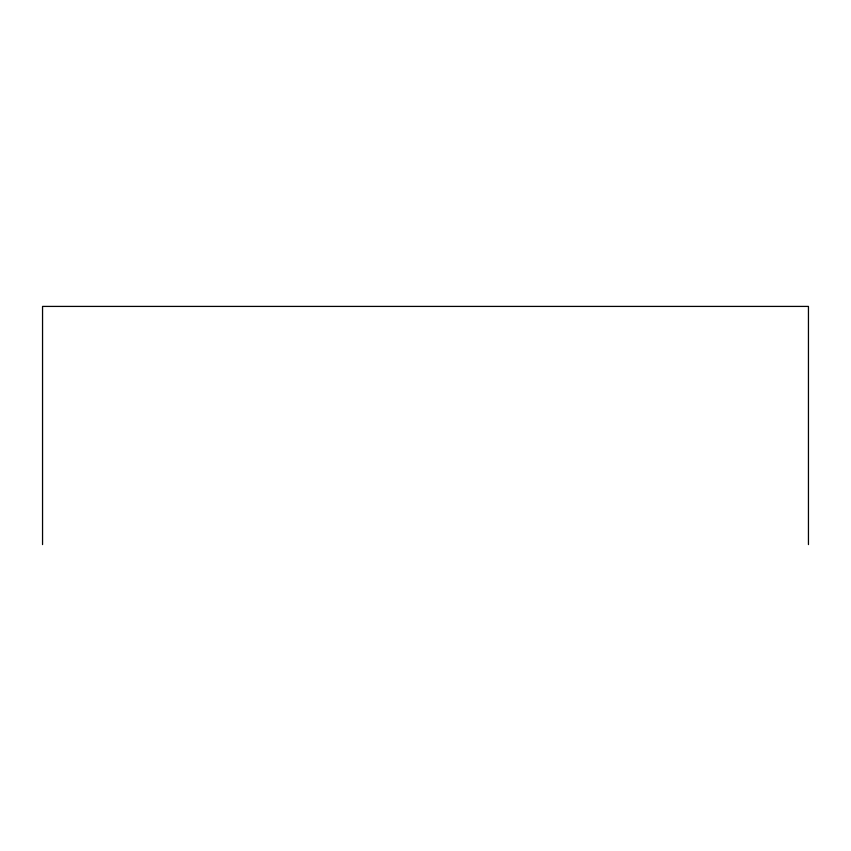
<?xml version="1.0" encoding="UTF-8"?>
<svg xmlns="http://www.w3.org/2000/svg" width="851" height="851" viewBox="0 0 851 851"><rect width="100%" height="100%" fill="white"/><g stroke="black" fill="none" stroke-linecap="round" stroke-linejoin="round"><path stroke-width="1.28" d="M808.45 544.587L808.45 306.413L42.55 306.413L42.55 544.587"/></g></svg>
